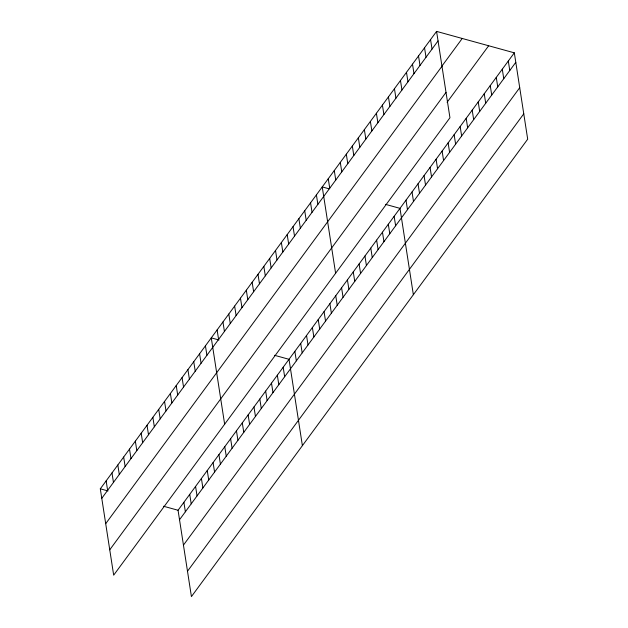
<?xml version="1.0" encoding="UTF-8"?>
<svg xmlns="http://www.w3.org/2000/svg" width="628" height="628" viewBox="0 0 628 628"><rect width="100%" height="100%" fill="white"/><g stroke="black" fill="none" stroke-linecap="round" stroke-linejoin="round"><path stroke-width="0.94" d="M436.578 31.4L449.946 117.75L113.676 575.17L100.307 488.82L436.578 31.4L514.324 52.831L527.693 139.181L191.422 596.6L178.054 510.25L514.324 52.831M101.775 498.31L438.046 40.899M441.994 66.003L462.232 38.473M105.708 523.673L441.971 66.262M109.751 549.806L446.021 92.387M447.089 102.309L488.67 45.758M179.522 519.741L515.792 62.329M183.454 545.104L519.717 87.692M187.497 571.237L523.768 113.817M329.088 188.808L322.243 186.924L335.611 273.274M385.451 204.343L399.989 208.355L413.357 294.705M218.976 339.991L211.275 337.872L224.643 424.222M274.483 355.291L289.021 359.302L302.39 445.652M100.307 488.82L108.008 490.939M163.516 506.239L178.054 510.25M508.303 61.018L509.779 70.509M502.29 69.198L503.758 78.696M496.269 77.385L497.745 86.884M490.256 85.573L491.724 95.071M484.235 93.76L485.703 103.251M478.222 101.94L479.69 111.439M472.201 110.128L473.669 119.626M466.188 118.315L467.656 127.806M460.167 126.495L461.635 135.993M454.146 134.682L455.622 144.181M448.133 142.87L449.601 152.369M430.557 39.588L432.033 49.078M442.112 151.058L443.588 160.548M424.544 47.767L426.012 57.266M436.099 159.237L437.567 168.736M418.523 55.955L419.999 65.453M430.078 167.425L431.546 176.923M412.51 64.142L413.978 73.641M424.065 175.612L425.533 185.103M406.489 72.33L407.957 81.821M418.044 183.792L419.512 193.291M400.476 80.51L401.944 90.008M412.031 191.98L413.499 201.478M394.455 88.697L395.923 98.196M406.01 200.167L407.478 209.666M388.442 96.885L389.909 106.375M382.421 105.064L383.889 114.563M394.149 216.299L395.624 225.79M376.4 113.252L377.875 122.75M388.308 224.243L389.784 233.734M370.387 121.439L371.855 130.938M382.468 232.187L383.944 241.686M364.366 129.627L365.841 139.118M376.627 240.131L378.103 249.63M358.353 137.807L359.82 147.305M370.787 248.076L372.263 257.574M352.332 145.994L353.8 155.493M364.947 256.02L366.422 265.518M346.318 154.182L347.786 163.68M359.106 263.964L360.582 273.463M340.298 162.369L341.765 171.86M353.266 271.908L354.741 281.407M334.284 170.549L335.752 180.048M347.425 279.853L348.901 289.351M328.263 178.737L329.731 188.235M341.585 287.797L343.061 297.295M335.745 295.741L337.22 305.239M316.402 194.868L317.878 204.359M329.904 303.685L331.38 313.184M310.562 202.813L312.038 212.311M324.064 311.629L325.54 321.128M304.721 210.757L306.197 220.255M318.223 319.574L319.699 329.072M298.881 218.701L300.357 228.2M312.383 327.518L313.859 337.016M293.041 226.645L294.516 236.144M306.543 335.47L308.018 344.96M287.2 234.589L288.676 244.088M300.702 343.414L302.178 352.905M281.36 242.534L282.836 252.032M294.862 351.358L296.338 360.849M275.519 250.478L276.995 259.976M269.679 258.422L271.155 267.921M283.181 367.247L284.657 376.737M263.839 266.366L265.314 275.865M277.341 375.191L278.808 384.681M257.998 274.31L259.474 283.809M271.5 383.135L272.968 392.633M252.158 282.255L253.634 291.753M265.66 391.079L267.128 400.578M246.317 290.199L247.793 299.697M259.819 399.023L261.287 408.522M240.477 298.143L241.953 307.642M253.979 406.968L255.447 416.466M234.636 306.095L236.112 315.586M248.139 414.912L249.606 424.41M228.796 314.039L230.272 323.53M242.298 422.856L243.766 432.354M222.956 321.983L224.431 331.474M236.458 430.8L237.926 440.299M217.115 329.928L218.591 339.418M230.617 438.744L232.085 448.243M224.777 446.689L226.245 456.187M205.434 345.816L206.91 355.307M218.936 454.633L220.404 464.131M199.594 353.76L201.07 363.259M213.096 462.577L214.564 472.075M193.754 361.704L195.23 371.203M207.256 470.521L208.724 480.02M187.913 369.649L189.389 379.147M201.415 478.465L202.883 487.964M182.073 377.593L183.549 387.091M195.575 486.417L197.043 495.908M176.233 385.537L177.7 395.036M189.734 494.362L191.202 503.852M170.392 393.481L171.86 402.98M183.894 502.306L185.362 511.796M164.552 401.425L166.02 410.924M158.711 409.37L160.179 418.868M152.871 417.314L154.339 426.812M147.031 425.258L148.498 434.757M141.19 433.202L142.658 442.701M135.35 441.146L136.818 450.645M129.509 449.091L130.977 458.589M123.669 457.043L125.137 466.533M117.829 464.987L119.296 474.478M111.988 472.931L113.456 482.422M106.148 480.875L107.616 490.366"/></g></svg>
